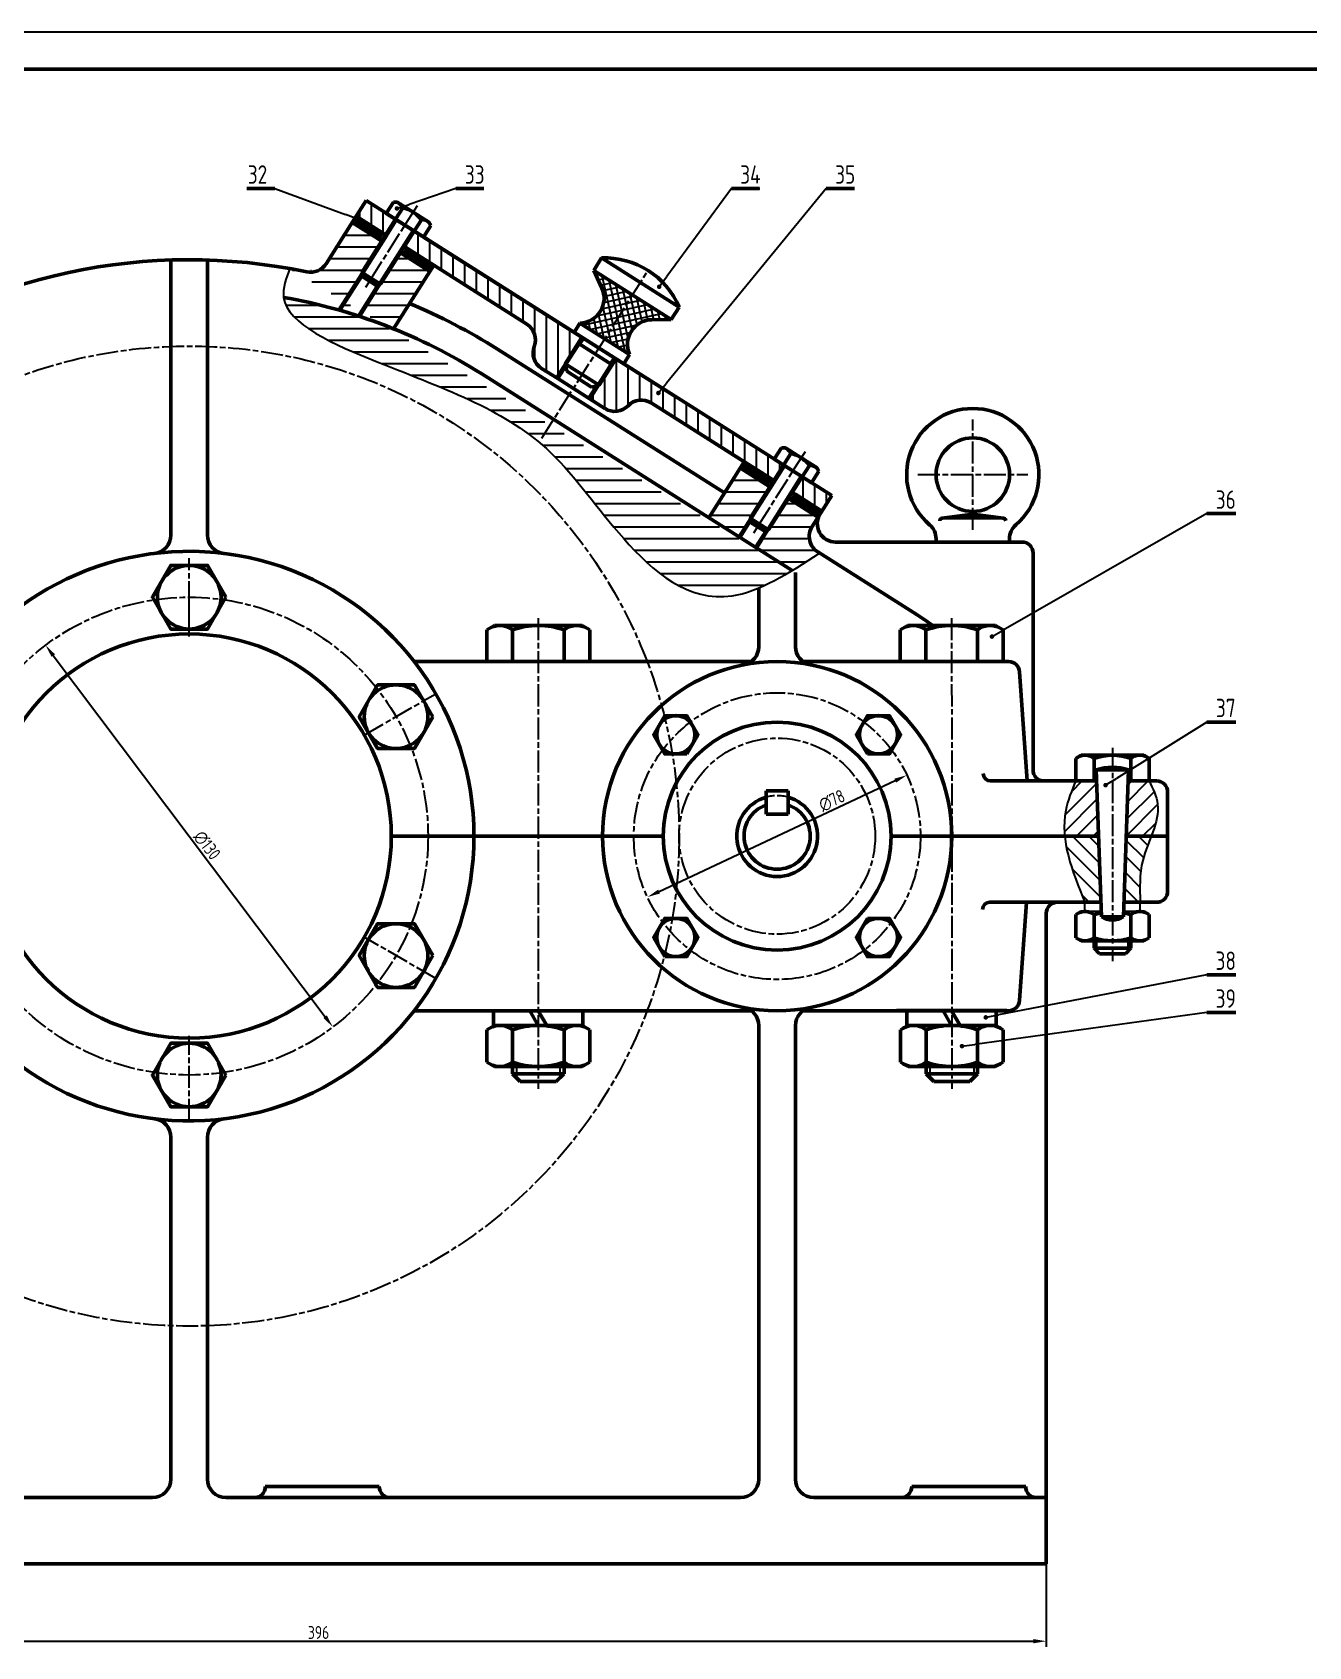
# Model space of a CAD drawing. Header units: millimetres. Extents: x -11122 to -2883, y -3177 to -1688.
# Drawn here: x -6707.4 to -6360.1, y -2774.9 to -2335.6 of the extents above; entities that cross this region are included whole.
import ezdxf

# ---------------------------------------------------------------- set-up
doc = ezdxf.new("R2010")
doc.units = ezdxf.units.MM
doc.header["$LTSCALE"] = 0.5
doc.linetypes.add('AM_ISO02W050', pattern=[7.5, 6, -1.5])
doc.linetypes.add('AM_ISO08W050', pattern=[18, 12, -1.5, 3, -1.5])
for name, color, linetype, lineweight in [('AM_0', 7, 'Continuous', 50), ('AM_3', 6, 'AM_ISO02W050', 25), ('AM_4', 3, 'Continuous', 25), ('AM_5', 3, 'Continuous', 25), ('AM_7', 4, 'AM_ISO08W050', 25), ('manh', 3, 'Continuous', 25)]:
    doc.layers.add(name, color=color, linetype=linetype, lineweight=lineweight)
doc.styles.get("Standard").update_dxf_attribs({"font": 'tcvn+7284-2003i.ttf', "width": 0.8, "height": 3.5})
doc.styles.add('TCVN', font='tcvn+7284-2003i.ttf', dxfattribs={"width": 0.8, "height": 3.5})
doc.dimstyles.new('MyTemplate$0', dxfattribs={"dimtxt": 3.5, "dimasz": 3.5, "dimexe": 1.5, "dimexo": 0, "dimtad": 1, "dimtoh": 1, "dimdec": 0, "dimzin": 0, "dimtxsty": 'TCVN', "dimcen": 0, "dimclrd": 3, "dimclre": 3, "dimclrt": 1, "dimadec": 0, "dimazin": 0, "dimtfac": 1, "dimtdec": 0, "dimtofl": 0, "dimtmove": 0, "dimatfit": 3, "dimfxl": 1, "dimtfill": 1, "dimtolj": 1, "dimtzin": 0, "dimarcsym": 0})
doc.dimstyles.new('MyTemplate$3', dxfattribs={"dimtxt": 3.5, "dimasz": 3.5, "dimexe": 1.5, "dimexo": 0, "dimtad": 1, "dimtoh": 1, "dimdec": 0, "dimzin": 0, "dimtxsty": 'TCVN', "dimcen": 0, "dimclrd": 3, "dimclre": 3, "dimclrt": 1, "dimadec": 0, "dimazin": 0, "dimtfac": 1, "dimtdec": 0, "dimtofl": 0, "dimtmove": 0, "dimatfit": 3, "dimfxl": 1, "dimtfill": 1, "dimtolj": 1, "dimtzin": 0, "dimarcsym": 0})

# ---------------------------------------------------------------- blocks, each defined once
blk = doc.blocks.new('Vitnapcuatham')
at = {"layer": 'AM_0'}
for p, q in [((-7791.14, -2452.22), (-7793.11, -2455.34)), ((-7793.11, -2455.34), (-7788.04, -2458.55)), ((-7791.14, -2452.22), (-7790.11, -2452.27)), ((-7788.61, -2453.83), (-7790.58, -2456.94)), ((-7785.8, -2455), (-7790.11, -2452.27)), ((-7785.8, -2455), (-7781.48, -2457.73)), ((-7790.58, -2456.94), (-7799.72, -2471.39)), ((-7790.58, -2456.94), (-7785.51, -2460.15)), ((-7785.51, -2460.15), (-7790.58, -2456.94)), ((-7782.97, -2461.76), (-7788.04, -2458.55)), ((-7783.54, -2457.04), (-7785.51, -2460.15)), ((-7781, -2458.64), (-7782.97, -2461.76)), ((-7781, -2458.64), (-7781.48, -2457.73)), ((-7794.65, -2474.6), (-7785.51, -2460.15)), ((-7799.72, -2471.39), (-7799.44, -2472.63)), ((-7799.72, -2471.39), (-7794.65, -2474.6)), ((-7799.44, -2472.63), (-7795.9, -2474.88)), ((-7794.65, -2474.6), (-7795.9, -2474.88))]:
    blk.add_line(p, q, dxfattribs=at)
for centre, radius, start, end in [((-7790.84, -2454.61), 2.37, 19.1649, 87.6632), ((-7790.61, -2462.6), 9, 57.6632, 77.1344), ((-7790.61, -2462.6), 9, 38.1919, 57.6632), ((-7783.28, -2459.39), 2.37, 27.6632, 96.1614)]:
    blk.add_arc(centre, radius, start, end, dxfattribs=at)
at = {"layer": 'AM_4'}
for p, q in [((-7790.2, -2457.18), (-7799.58, -2472.01)), ((-7795.27, -2474.74), (-7785.89, -2459.91)), ((-7792.87, -2461.41), (-7799.58, -2472.01)), ((-7788.56, -2464.14), (-7795.27, -2474.74)), ((-7799.72, -2471.39), (-7802.88, -2476.38)), ((-7794.65, -2474.6), (-7797.81, -2479.59))]:
    blk.add_line(p, q, dxfattribs=at)
blk = doc.blocks.new('*D167')
at = {"color": 3, "lineweight": -2, "transparency": 16777216}
for p, q in [((-6827.59, -2749.97), (-6827.59, -2774.87)), ((-6431.5, -2752.31), (-6431.5, -2774.87)), ((-6824.09, -2773.37), (-6435, -2773.37))]:
    blk.add_line(p, q, dxfattribs=at)
at = {"color": 3, "transparency": 16777216}
for points in [[(-6824.09, -2772.79), (-6824.09, -2773.95), (-6827.59, -2773.37)], [(-6435, -2772.79), (-6435, -2773.95), (-6431.5, -2773.37)]]:
    blk.add_solid(points, dxfattribs=at)
at = {"color": 1, "transparency": 16777216, "insert": (-6629.54, -2771), "char_height": 3.5, "attachment_point": 5, "style": 'TCVN', "bg_fill": 3, "box_fill_scale": 1.1, "bg_fill_color": 256, "bg_fill_true_color": 13158600, "bg_fill_transparency": 0}
blk.add_mtext('\\A1;396', dxfattribs=at)
blk = doc.blocks.new('*D221')
at = {"color": 3, "lineweight": -2, "transparency": 16777216}
blk.add_line((-6701.74, -2505.17), (-6627.77, -2603.45), dxfattribs=at)
at = {"color": 3, "transparency": 16777216}
for points in [[(-6701.27, -2504.82), (-6702.2, -2505.52), (-6703.84, -2502.38)], [(-6627.3, -2603.1), (-6628.23, -2603.8), (-6625.66, -2606.24)]]:
    blk.add_solid(points, dxfattribs=at)
at = {"color": 1, "transparency": 16777216, "insert": (-6659.9, -2556.81), "char_height": 3.5, "attachment_point": 5, "rotation": 306.9691, "style": 'TCVN', "bg_fill": 3, "box_fill_scale": 1.1, "bg_fill_color": 256, "bg_fill_true_color": 13158600, "bg_fill_transparency": 0}
blk.add_mtext('\\A1;∅130', dxfattribs=at)
blk = doc.blocks.new('*D222')
at = {"color": 3, "lineweight": -2, "transparency": 16777216}
blk.add_line((-6536.89, -2569.4), (-6472.62, -2539.22), dxfattribs=at)
at = {"color": 3, "transparency": 16777216}
for points in [[(-6472.87, -2538.69), (-6472.37, -2539.75), (-6469.45, -2537.73)], [(-6537.13, -2568.87), (-6536.64, -2569.93), (-6540.05, -2570.89)]]:
    blk.add_solid(points, dxfattribs=at)
at = {"color": 1, "transparency": 16777216, "insert": (-6489.85, -2544.66), "char_height": 3.5, "attachment_point": 5, "rotation": 25.1537, "style": 'TCVN', "bg_fill": 3, "box_fill_scale": 1.1, "bg_fill_color": 256, "bg_fill_true_color": 13158600, "bg_fill_transparency": 0}
blk.add_mtext('\\A1;∅78', dxfattribs=at)

msp = doc.modelspace()

# ---------------------------------------------------------------- hatches: boundary and pattern name
at = {"lineweight": 25}
h = msp.add_hatch(dxfattribs=at)
h.set_pattern_fill('ANSI37', color=256, scale=0.1, angle=-32.3368)
h.set_pattern_definition([(12.663152, (-13302.33815, -1458.967), (-0.06960196, 0.309777044), []), (102.663152, (-13302.33815, -1458.967), (-0.309777044, -0.06960196), [])])
h.paths.add_polyline_path([(-6598.18, -2399), (-6605.36, -2394.45), (-6606.43, -2396.14), (-6599.25, -2400.69)])
h.paths.add_polyline_path([(-6612.12, -2390.17), (-6619.31, -2385.63), (-6620.37, -2387.32), (-6613.19, -2391.86)])
h.paths.add_polyline_path([(-6492.57, -2465.86), (-6499.75, -2461.31), (-6500.82, -2463), (-6493.64, -2467.55)])
h.paths.add_polyline_path([(-6506.51, -2457.04), (-6513.69, -2452.49), (-6514.76, -2454.18), (-6507.58, -2458.73)])
at = {"layer": 'AM_4'}
h = msp.add_hatch(dxfattribs=at)
h.set_pattern_fill('ANSI31', color=256, angle=45)
h.set_pattern_definition([(90, (1389, 0), (-3.175, 0), [])])
h.paths.add_polyline_path([(-6601, -2391.3), (-6603.53, -2389.69), (-6606.21, -2393.92), (-6605.87, -2394.13), (-6605.36, -2394.45), (-6572.83, -2415.05, -0.356394), (-6570.83, -2421.05, 0.356394), (-6568.84, -2427.05), (-6564.86, -2429.56), (-6557.91, -2418.58)])
h.paths.add_polyline_path([(-6608.6, -2386.48), (-6611.14, -2384.88), (-6616.63, -2381.4), (-6619.31, -2385.63), (-6612.12, -2390.17), (-6611.28, -2390.71)])
h.paths.add_polyline_path([(-6548.61, -2424.46), (-6549.64, -2426.09), (-6555.57, -2435.45), (-6551.6, -2437.96, 0.356394), (-6545.32, -2437.2, -0.356394), (-6539.04, -2436.44), (-6513.69, -2452.49), (-6506.51, -2457.04), (-6505.66, -2457.57), (-6502.99, -2453.35), (-6505.52, -2451.74)])
h.paths.add_polyline_path([(-6537.28, -2433.74, -1), (-6536.85, -2433.74, -1)], flags=16)
h.paths.add_polyline_path([(-6497.92, -2456.55), (-6500.59, -2460.78), (-6500.26, -2460.99), (-6499.75, -2461.31), (-6492.57, -2465.86), (-6489.89, -2461.64)])
h = msp.add_hatch(dxfattribs=at)
h.set_pattern_fill('ANSI31', color=256, angle=315)
h.set_pattern_definition([(0, (1389, 0), (7e-16, 3.175), [])])
edge = h.paths.add_edge_path()
edge.add_line((-6495.24, -2470.09), (-6493.64, -2467.55))
edge.add_line((-6493.64, -2467.55), (-6501.66, -2462.47))
edge.add_line((-6501.66, -2462.47), (-6507.07, -2471))
edge.add_line((-6507.07, -2471), (-6510.22, -2475.99))
edge.add_line((-6510.22, -2475.99), (-6500.65, -2482.05))
edge.add_spline(control_points=[(-6637.33, -2399.89), (-6638.36, -2402.57), (-6642.45, -2413.26), (-6602.69, -2430.09), (-6569.46, -2441.61), (-6547.53, -2474.48), (-6523.01, -2495.94), (-6501.52, -2482.84), (-6493.22, -2477.28)], knot_values=[1.169111, 1.169111, 1.169111, 1.169111, 11.503437, 42.44825, 95.670278, 126.424112, 159.768306, 180.216983, 180.216983, 180.216983, 180.216983], degree=3, periodic=0)
edge.add_line((-6493.22, -2477.28), (-6493.69, -2476.98))
edge.add_arc((-6491.02, -2472.76), 5, 147.6632, 237.6632, ccw=False)
h.paths.add_polyline_path([(-6506.73, -2459.26), (-6514.76, -2454.18), (-6523.32, -2467.7), (-6515.29, -2472.78), (-6512.14, -2467.79)], flags=17)
h.paths.add_polyline_path([(-6599.25, -2400.69), (-6607.28, -2395.61), (-6612.68, -2404.14), (-6618.25, -2412.93, -0.016334), (-6609.11, -2416.27)])
edge = h.paths.add_edge_path()
edge.add_arc((-6664.75, -2554.31), 156.83, 78.2213, 79.9317)
edge.add_spline(control_points=[(-6637.33, -2399.89), (-6638.36, -2402.57), (-6639.38, -2405.24), (-6639.06, -2407.71)], knot_values=[1.169111, 1.169111, 1.169111, 1.169111, 11.503437, 11.503437, 11.503437, 11.503437], degree=3, periodic=0)
edge.add_arc((-6664.75, -2554.31), 148.83, 74.1864, 80.0609, ccw=False)
edge.add_line((-6624.19, -2411.11), (-6612.35, -2392.4))
edge.add_line((-6612.35, -2392.4), (-6620.37, -2387.32))
edge.add_line((-6620.37, -2387.32), (-6627.49, -2398.56))
edge.add_arc((-6631.72, -2395.88), 5, 258.2213, 327.6632, ccw=False)
h = msp.add_hatch(dxfattribs=at)
h.set_pattern_fill('ANSI37', color=256, scale=0.5, angle=-32.3368)
h.set_pattern_definition([(12.663152, (-12567.9496, -3298.7007), (-0.3480098, 1.54888522), []), (102.663152, (-12567.9496, -3298.7007), (-1.54888522, -0.3480098), [])])
h.paths.add_polyline_path([(-6538.84, -2413.81), (-6533.55, -2413.75), (-6554.67, -2400.38), (-6552.46, -2405.19, -0.539915), (-6558.42, -2414.71), (-6544.9, -2423.26, -0.539915)])
at = {"layer": 'AM_5'}
h = msp.add_hatch(color=256, dxfattribs=at)
edge = h.paths.add_edge_path(flags=0)
edge.add_arc((-6608.22, -2383.53), 0.625, 0, 360)
h = msp.add_hatch(color=256, dxfattribs=at)
edge = h.paths.add_edge_path(flags=0)
edge.add_arc((-6618.95, -2386.4), 0.625, 0, 360)
h = msp.add_hatch(color=256, dxfattribs=at)
edge = h.paths.add_edge_path(flags=0)
edge.add_arc((-6536.85, -2404.83), 0.625, 0, 360)
h = msp.add_hatch(color=256, dxfattribs=at)
edge = h.paths.add_edge_path(flags=0)
edge.add_arc((-6537.07, -2433.74), 0.625, 0, 360)
h = msp.add_hatch(color=256, dxfattribs=at)
edge = h.paths.add_edge_path(flags=0)
edge.add_arc((-6446.3, -2500.02), 0.625, 0, 360)
h = msp.add_hatch(color=256, dxfattribs=at)
edge = h.paths.add_edge_path(flags=0)
edge.add_arc((-6415.38, -2540.44), 0.625, 0, 360)
h = msp.add_hatch(color=256, dxfattribs=at)
edge = h.paths.add_edge_path(flags=0)
edge.add_arc((-6447.98, -2603.63), 0.625, 0, 360)
h = msp.add_hatch(color=256, dxfattribs=at)
edge = h.paths.add_edge_path(flags=0)
edge.add_arc((-6454.45, -2611.46), 0.625, 0, 360)
at = {"layer": 'AM_7'}
h = msp.add_hatch(dxfattribs=at)
h.set_pattern_fill('ANSI31', color=256)
h.set_pattern_definition([(45, (1389, 0), (-2.245064, 2.245064), [])])
edge = h.paths.add_edge_path()
edge.add_spline(control_points=[(-6402.94, -2554.31), (-6401.81, -2551.37), (-6400.15, -2546.33), (-6402.5, -2541.4), (-6403.5, -2539.31)], knot_values=[0, 0, 0, 0, 9.086771, 15.779452, 15.779452, 15.779452, 15.779452], degree=3, periodic=0)
edge.add_line((-6403.5, -2539.31), (-6409.21, -2539.31))
edge.add_line((-6409.21, -2539.31), (-6409.73, -2554.31))
edge.add_line((-6409.73, -2554.31), (-6402.94, -2554.31))
edge = h.paths.add_edge_path()
edge.add_line((-6417.8, -2539.31), (-6423.5, -2539.31))
edge.add_spline(control_points=[(-6423.5, -2539.31), (-6424.59, -2541.96), (-6426.61, -2546.9), (-6426.73, -2551.95), (-6426.5, -2554.31)], knot_values=[0, 0, 0, 0, 8.44134, 15.704348, 15.704348, 15.704348, 15.704348], degree=3, periodic=0)
edge.add_line((-6426.5, -2554.31), (-6417.27, -2554.31))
edge.add_line((-6417.27, -2554.31), (-6417.8, -2539.31))
h = msp.add_hatch(dxfattribs=at)
h.set_pattern_fill('ANSI31', color=256, angle=90)
h.set_pattern_definition([(135, (1389, 0), (-2.245064, -2.245064), [])])
edge = h.paths.add_edge_path()
edge.add_line((-6417.27, -2554.31), (-6426.5, -2554.31))
edge.add_spline(control_points=[(-6426.5, -2554.31), (-6425.91, -2560.23), (-6423.48, -2566.27), (-6421.05, -2572.31)], knot_values=[15.704348, 15.704348, 15.704348, 15.704348, 33.973081, 33.973081, 33.973081, 33.973081], degree=3, periodic=0)
edge.add_line((-6421.05, -2572.31), (-6416.64, -2572.31))
edge.add_line((-6416.64, -2572.31), (-6417.27, -2554.31))
edge = h.paths.add_edge_path()
edge.add_spline(control_points=[(-6405.93, -2572.31), (-6406.07, -2568.49), (-6406.3, -2562.41), (-6403.78, -2556.49), (-6402.94, -2554.31)], knot_values=[15.779452, 15.779452, 15.779452, 15.779452, 27.205418, 33.941173, 33.941173, 33.941173, 33.941173], degree=3, periodic=0)
edge.add_line((-6402.94, -2554.31), (-6409.73, -2554.31))
edge.add_line((-6409.73, -2554.31), (-6410.36, -2572.31))
edge.add_line((-6410.36, -2572.31), (-6405.93, -2572.31))

# ---------------------------------------------------------------- linework, layer by layer
for p, q in [((-6552.89, -2411.58), (-6552.67, -2411.24)), ((-6544.44, -2416.93), (-6544.22, -2416.59)), ((-6546.5, -2425.8), (-6544.9, -2423.26)), ((-6555.23, -2432.11), (-6561.99, -2427.83)), ((-6493.06, -2466.64), (-6492.57, -2465.86)), ((-6418.92, -2582.81), (-6407.98, -2582.81))]:
    msp.add_line(p, q)
at = {"lineweight": 50}
msp.add_line((-6560.02, -2417.24), (-6546.5, -2425.8), dxfattribs=at)
at = {"linetype": 'Continuous'}
msp.add_line((-6555.16, -2601.83), (-6555.19, -2601.81), dxfattribs=at)
for p in [(-6574.75, -2601.83), (-6462.27, -2601.81)]:
    msp.add_point(p)
at = {"layer": 'AM_0'}
for p, q in [((-5775.6, -2345.59), (-6934.6, -2345.59)), ((-6641.44, -2378.1), (-6649.09, -2378.1)), ((-6584.54, -2378.1), (-6592.19, -2378.1)), ((-6509.51, -2378.1), (-6517.17, -2378.1)), ((-6483.72, -2378.1), (-6491.37, -2378.1)), ((-6611.14, -2384.88), (-6532.05, -2434.95)), ((-6608.6, -2386.48), (-6603.53, -2389.69)), ((-6603.53, -2389.69), (-6608.6, -2386.48)), ((-6601, -2391.3), (-6532.05, -2434.95)), ((-6669.75, -2472.42), (-6669.75, -2397.56)), ((-6659.75, -2472.42), (-6659.75, -2397.56)), ((-6554.67, -2400.38), (-6552.53, -2397)), ((-6552.53, -2397), (-6531.41, -2410.37)), ((-6617.61, -2401.55), (-6623.74, -2411.24)), ((-6617.47, -2402.17), (-6617.75, -2400.93)), ((-6599.25, -2400.69), (-6598.18, -2399)), ((-6533.55, -2413.75), (-6554.67, -2400.38)), ((-6552.46, -2405.19), (-6554.67, -2400.38)), ((-6613.3, -2404.28), (-6618.69, -2412.79)), ((-6531.41, -2410.37), (-6533.55, -2413.75)), ((-6533.55, -2413.75), (-6538.84, -2413.81)), ((-6557.91, -2418.58), (-6558.94, -2420.2)), ((-6548.61, -2424.46), (-6549.64, -2426.09)), ((-6539.04, -2436.44), (-6506.51, -2457.04)), ((-6514.76, -2454.18), (-6513.69, -2452.49)), ((-6514.76, -2454.18), (-6506.73, -2459.26)), ((-6506.51, -2457.04), (-6507.58, -2458.73)), ((-6501.66, -2462.47), (-6493.64, -2467.55)), ((-6499.75, -2461.31), (-6500.82, -2463)), ((-6499.75, -2461.31), (-6492.57, -2465.86)), ((-6492.57, -2465.86), (-6489.89, -2461.64)), ((-6512, -2468.41), (-6514.91, -2473.02)), ((-6492.57, -2465.86), (-6493.64, -2467.55)), ((-6451.52, -2466.72), (-6459.8, -2467.8)), ((-6459.13, -2467.71), (-6443.9, -2467.71)), ((-6451.52, -2466.72), (-6443.24, -2467.8)), ((-6387.82, -2466.56), (-6379.91, -2466.56)), ((-6507.69, -2471.14), (-6510.6, -2475.75)), ((-6466.64, -2494.11), (-6493.69, -2476.98)), ((-6438.1, -2474.31), (-6488.83, -2474.31)), ((-6461.51, -2474.31), (-6461.51, -2473.39)), ((-6457.51, -2474.31), (-6461.51, -2474.31)), ((-6445.01, -2474.31), (-6458.01, -2474.31)), ((-6451.51, -2474.31), (-6457.51, -2474.31)), ((-6451.51, -2474.31), (-6445.51, -2474.31)), ((-6445.51, -2474.31), (-6441.51, -2474.31)), ((-6441.51, -2474.31), (-6441.51, -2473.39)), ((-6435.1, -2536.31), (-6435.1, -2477.31)), ((-6499.75, -2502.77), (-6499.75, -2482.62)), ((-6509.75, -2502.77), (-6509.75, -2486.79)), ((-6583.75, -2498.21), (-6581.67, -2497.01)), ((-6583.75, -2498.21), (-6583.75, -2506.81)), ((-6569.75, -2497.01), (-6581.67, -2497.01)), ((-6576.75, -2498.21), (-6576.75, -2506.81)), ((-6569.75, -2497.01), (-6557.83, -2497.01)), ((-6562.75, -2498.21), (-6562.75, -2506.81)), ((-6555.75, -2498.21), (-6557.83, -2497.01)), ((-6555.75, -2498.21), (-6555.75, -2506.81)), ((-6471.27, -2498.21), (-6469.19, -2497.01)), ((-6471.27, -2498.21), (-6471.27, -2506.81)), ((-6457.27, -2497.01), (-6469.19, -2497.01)), ((-6464.27, -2498.21), (-6464.27, -2506.81)), ((-6457.27, -2497.01), (-6445.35, -2497.01)), ((-6450.27, -2498.21), (-6450.27, -2506.81)), ((-6443.27, -2498.21), (-6445.35, -2497.01)), ((-6443.27, -2498.21), (-6443.27, -2506.81)), ((-6603.52, -2506.81), (-6511.8, -2506.81)), ((-6583.75, -2506.81), (-6569.75, -2506.81)), ((-6559.75, -2506.81), (-6579.75, -2506.81)), ((-6562.75, -2506.81), (-6576.75, -2506.81)), ((-6555.75, -2506.81), (-6569.75, -2506.81)), ((-6497.7, -2506.81), (-6441.75, -2506.81)), ((-6471.27, -2506.81), (-6457.27, -2506.81)), ((-6447.27, -2506.81), (-6467.27, -2506.81)), ((-6450.27, -2506.81), (-6464.27, -2506.81)), ((-6443.27, -2506.81), (-6457.27, -2506.81)), ((-6436.67, -2539.31), (-6438.76, -2509.6)), ((-6387.82, -2523.26), (-6379.91, -2523.26)), ((-6423.5, -2533.17), (-6422.02, -2532.31)), ((-6423.5, -2539.31), (-6423.5, -2533.17)), ((-6422.02, -2532.31), (-6404.99, -2532.31)), ((-6418.5, -2533.17), (-6418.5, -2539.31)), ((-6408.5, -2533.17), (-6408.5, -2539.31)), ((-6403.5, -2533.17), (-6404.99, -2532.31)), ((-6403.5, -2533.17), (-6403.5, -2539.31)), ((-6416.5, -2576.31), (-6417.9, -2536.31)), ((-6417.9, -2536.31), (-6409.1, -2536.31)), ((-6410.5, -2576.31), (-6409.1, -2536.31)), ((-6507.75, -2542.01), (-6501.75, -2542.01)), ((-6436.67, -2539.31), (-6446.67, -2539.31)), ((-6417.8, -2539.31), (-6436.67, -2539.31)), ((-6417.8, -2539.31), (-6423.5, -2539.31)), ((-6401.5, -2539.31), (-6409.21, -2539.31)), ((-6403.5, -2539.31), (-6409.21, -2539.31)), ((-6398.5, -2542.31), (-6398.5, -2569.31)), ((-6507.75, -2548.31), (-6501.75, -2548.31)), ((-6535.75, -2554.31), (-6609.75, -2554.31)), ((-6417.27, -2554.31), (-6473.75, -2554.31)), ((-6457.27, -2555.63), (-6457.27, -2552.99)), ((-6398.5, -2554.31), (-6409.73, -2554.31)), ((-6436.88, -2572.31), (-6446.88, -2572.31)), ((-6436.88, -2572.31), (-6438.76, -2599.02)), ((-6416.64, -2572.31), (-6436.88, -2572.31)), ((-6401.5, -2572.31), (-6410.36, -2572.31)), ((-6431.5, -2752.31), (-6431.5, -2575.31)), ((-6422.02, -2574.81), (-6423.5, -2575.67)), ((-6422.02, -2574.81), (-6423.5, -2575.67)), ((-6423.5, -2581.95), (-6423.5, -2575.67)), ((-6418.5, -2575.67), (-6418.5, -2581.95)), ((-6418.5, -2575.67), (-6418.5, -2581.95)), ((-6418.5, -2575.67), (-6418.5, -2581.95)), ((-6416.5, -2576.31), (-6410.5, -2576.31)), ((-6408.5, -2581.95), (-6408.5, -2575.67)), ((-6408.5, -2581.95), (-6408.5, -2575.67)), ((-6408.5, -2575.67), (-6408.5, -2581.95)), ((-6404.99, -2574.81), (-6403.5, -2575.67)), ((-6403.5, -2575.67), (-6403.5, -2581.95)), ((-6422.02, -2582.81), (-6423.5, -2581.95)), ((-6404.99, -2582.81), (-6422.02, -2582.81)), ((-6418.5, -2582.81), (-6418.5, -2584.81)), ((-6408.5, -2584.81), (-6408.5, -2582.81)), ((-6408.5, -2584.81), (-6408.5, -2582.81)), ((-6404.99, -2582.81), (-6403.5, -2581.95)), ((-6418.5, -2584.81), (-6418.5, -2584.81)), ((-6418.5, -2584.81), (-6417, -2586.31)), ((-6418.5, -2584.81), (-6408.5, -2584.81)), ((-6417, -2586.31), (-6410, -2586.31)), ((-6408.5, -2584.81), (-6410, -2586.31)), ((-6387.82, -2592.03), (-6379.91, -2592.03)), ((-6603.52, -2601.81), (-6511.8, -2601.81)), ((-6584.75, -2601.81), (-6554.75, -2601.81)), ((-6577.45, -2601.81), (-6577.45, -2601.83)), ((-6569.75, -2601.83), (-6569.75, -2601.81)), ((-6562.05, -2601.81), (-6562.05, -2601.83)), ((-6497.7, -2601.81), (-6441.75, -2601.81)), ((-6472.27, -2601.79), (-6442.27, -2601.79)), ((-6446.77, -2601.81), (-6467.77, -2601.81)), ((-6464.97, -2601.79), (-6464.97, -2601.81)), ((-6457.27, -2601.81), (-6457.27, -2601.79)), ((-6387.82, -2602.33), (-6379.91, -2602.33)), ((-6583.75, -2607.01), (-6581.67, -2605.81)), ((-6583.75, -2613.78), (-6583.75, -2607.01)), ((-6583.75, -2607.01), (-6583.75, -2615.81)), ((-6576.75, -2607.01), (-6576.75, -2619.01)), ((-6576.75, -2615.81), (-6576.75, -2607.01)), ((-6562.75, -2619.01), (-6562.75, -2607.01)), ((-6562.75, -2615.81), (-6562.75, -2607.01)), ((-6555.75, -2607.01), (-6557.83, -2605.81)), ((-6555.75, -2615.81), (-6555.75, -2607.01)), ((-6509.75, -2605.85), (-6509.75, -2729.31)), ((-6499.75, -2605.85), (-6499.75, -2729.31)), ((-6471.21, -2607.01), (-6469.13, -2605.81)), ((-6471.21, -2613.78), (-6471.21, -2607.01)), ((-6471.21, -2607.01), (-6471.21, -2615.81)), ((-6464.21, -2607.01), (-6464.21, -2619.01)), ((-6464.21, -2615.81), (-6464.21, -2607.01)), ((-6450.21, -2615.81), (-6450.21, -2607.01)), ((-6450.21, -2607.01), (-6450.21, -2619.01)), ((-6443.21, -2607.01), (-6445.29, -2605.81)), ((-6443.21, -2615.81), (-6443.21, -2607.01)), ((-6583.75, -2615.81), (-6581.67, -2617.01)), ((-6581.67, -2617.01), (-6557.83, -2617.01)), ((-6555.75, -2615.81), (-6557.83, -2617.01)), ((-6471.21, -2615.81), (-6469.13, -2617.01)), ((-6469.13, -2617.01), (-6445.29, -2617.01)), ((-6443.21, -2615.81), (-6445.29, -2617.01)), ((-6576.75, -2619.01), (-6574.65, -2621.11)), ((-6576.75, -2619.01), (-6562.75, -2619.01)), ((-6574.65, -2621.11), (-6564.85, -2621.11)), ((-6562.75, -2619.01), (-6564.85, -2621.11)), ((-6464.21, -2619.01), (-6462.11, -2621.11)), ((-6464.21, -2619.01), (-6450.21, -2619.01)), ((-6462.11, -2621.11), (-6452.31, -2621.11)), ((-6450.21, -2619.01), (-6452.31, -2621.11)), ((-6669.75, -2636.2), (-6669.75, -2729.31)), ((-6659.75, -2636.2), (-6659.75, -2729.31)), ((-6674.75, -2734.31), (-6759.38, -2734.31)), ((-6431.5, -2734.31), (-6494.75, -2734.31)), ((-6431.5, -2752.31), (-6825.59, -2752.31))]:
    msp.add_line(p, q, dxfattribs=at)
at = {"layer": 'AM_0', "lineweight": 50}
for p, q in [((-6616.63, -2381.4), (-6620.37, -2387.32)), ((-6489.89, -2461.64), (-6616.63, -2381.4)), ((-6609.17, -2381.77), (-6611.14, -2384.88)), ((-6609.17, -2381.77), (-6608.14, -2381.81)), ((-6606.63, -2383.37), (-6608.6, -2386.48)), ((-6603.82, -2384.54), (-6608.14, -2381.81)), ((-6603.82, -2384.54), (-6599.51, -2387.27)), ((-6627.49, -2398.56), (-6619.31, -2385.63)), ((-6620.37, -2387.32), (-6612.35, -2392.4)), ((-6619.31, -2385.63), (-6612.12, -2390.17)), ((-6608.6, -2386.48), (-6617.75, -2400.93)), ((-6601.56, -2386.58), (-6603.53, -2389.69)), ((-6599.03, -2388.18), (-6601, -2391.3)), ((-6599.03, -2388.18), (-6599.51, -2387.27)), ((-6612.12, -2390.17), (-6613.19, -2391.86)), ((-6612.68, -2404.14), (-6603.53, -2389.69)), ((-6612.12, -2390.17), (-6611.28, -2390.71)), ((-6611.28, -2390.71), (-6611.62, -2390.49)), ((-6606.21, -2393.92), (-6605.36, -2394.45)), ((-6605.87, -2394.13), (-6606.21, -2393.92)), ((-6607.28, -2395.61), (-6599.25, -2400.69)), ((-6605.36, -2394.45), (-6606.43, -2396.14)), ((-6605.36, -2394.45), (-6572.83, -2415.05)), ((-6617.75, -2400.93), (-6612.68, -2404.14)), ((-6617.47, -2402.17), (-6613.92, -2404.42)), ((-6598.18, -2399), (-6609.11, -2416.27)), ((-6572.83, -2415.05), (-6598.18, -2399)), ((-6612.68, -2404.14), (-6613.92, -2404.42)), ((-6560.02, -2417.24), (-6558.42, -2414.71)), ((-6558.42, -2414.71), (-6544.9, -2423.26)), ((-6562.46, -2425.76), (-6558.94, -2420.2)), ((-6558.94, -2420.2), (-6549.64, -2426.09)), ((-6558.52, -2420.47), (-6557.49, -2418.84)), ((-6519.04, -2460.94), (-6580.86, -2421.8)), ((-6550.07, -2425.82), (-6549.04, -2424.19)), ((-6546.5, -2425.8), (-6544.9, -2423.26)), ((-6500.66, -2482.04), (-6585.14, -2428.56)), ((-6564.44, -2429.83), (-6568.84, -2427.05)), ((-6564.44, -2429.83), (-6562.03, -2426.03)), ((-6561.99, -2427.83), (-6562.46, -2425.76)), ((-6562.46, -2425.76), (-6553.16, -2431.64)), ((-6561.99, -2427.83), (-6555.23, -2432.11)), ((-6553.16, -2431.64), (-6549.64, -2426.09)), ((-6564.44, -2429.83), (-6551.6, -2437.96)), ((-6555.99, -2435.18), (-6553.58, -2431.38)), ((-6553.16, -2431.64), (-6555.23, -2432.11)), ((-6539.04, -2436.44), (-6513.69, -2452.49)), ((-6513.69, -2452.49), (-6523.32, -2467.7)), ((-6506.51, -2457.04), (-6505.66, -2457.57)), ((-6505.66, -2457.57), (-6506, -2457.36)), ((-6500.59, -2460.78), (-6499.75, -2461.31)), ((-6489.89, -2461.64), (-6495.24, -2470.09)), ((-6507.75, -2548.31), (-6507.75, -2542.01)), ((-6501.75, -2548.31), (-6501.75, -2542.01)), ((-6581.9, -2605.81), (-6581.9, -2601.81)), ((-6569.75, -2605.81), (-6572.06, -2601.81)), ((-6569.75, -2601.81), (-6567.44, -2605.81)), ((-6557.6, -2605.81), (-6557.6, -2601.81)), ((-6469.42, -2605.81), (-6469.42, -2601.81)), ((-6457.27, -2605.81), (-6459.58, -2601.81)), ((-6457.27, -2601.81), (-6454.96, -2605.81)), ((-6445.12, -2605.81), (-6445.12, -2601.81)), ((-6581.67, -2605.81), (-6557.83, -2605.81)), ((-6445.12, -2605.81), (-6469.42, -2605.81)), ((-6613.04, -2731.31), (-6644.04, -2731.31)), ((-6437.11, -2731.31), (-6468.11, -2731.31)), ((-6514.75, -2734.31), (-6654.75, -2734.31))]:
    msp.add_line(p, q, dxfattribs=at)
at = {"layer": 'AM_0', "lineweight": 25}
for p, q in [((-6500.26, -2460.99), (-6500.59, -2460.78)), ((-6421.05, -2574.81), (-6421.05, -2572.31)), ((-6421.05, -2572.31), (-6416.64, -2572.31)), ((-6410.36, -2572.31), (-6405.95, -2572.31)), ((-6405.95, -2574.81), (-6405.95, -2572.31)), ((-6422.02, -2574.81), (-6421.05, -2574.81)), ((-6416.55, -2574.81), (-6421.05, -2574.81)), ((-6405.95, -2574.81), (-6410.45, -2574.81)), ((-6404.99, -2574.81), (-6405.95, -2574.81)), ((-6581.9, -2601.81), (-6557.6, -2601.81)), ((-6469.42, -2601.81), (-6445.12, -2601.81)), ((-6557.6, -2605.81), (-6581.9, -2605.81)), ((-6445.29, -2605.81), (-6469.13, -2605.81))]:
    msp.add_line(p, q, dxfattribs=at)
at = {"layer": 'AM_0'}
for points in [[(-6654.75, -2489.31), (-6659.75, -2480.65), (-6669.75, -2480.65), (-6674.75, -2489.31), (-6669.75, -2497.97), (-6659.75, -2497.97)], [(-6598.46, -2521.81), (-6603.46, -2513.15), (-6613.46, -2513.15), (-6618.46, -2521.81), (-6613.46, -2530.47), (-6603.46, -2530.47)], [(-6529.33, -2531.93), (-6535.33, -2531.93), (-6538.33, -2526.73), (-6535.33, -2521.54), (-6529.33, -2521.54), (-6526.33, -2526.73)], [(-6480.18, -2531.93), (-6474.18, -2531.93), (-6471.18, -2526.73), (-6474.18, -2521.54), (-6480.18, -2521.54), (-6483.18, -2526.73)], [(-6598.46, -2586.81), (-6603.46, -2578.15), (-6613.46, -2578.15), (-6618.46, -2586.81), (-6613.46, -2595.47), (-6603.46, -2595.47)], [(-6535.33, -2587.08), (-6529.33, -2587.08), (-6526.33, -2581.89), (-6529.33, -2576.69), (-6535.33, -2576.69), (-6538.33, -2581.89)], [(-6480.18, -2576.69), (-6483.18, -2581.89), (-6480.18, -2587.08), (-6474.18, -2587.08), (-6471.18, -2581.89), (-6474.18, -2576.69)], [(-6654.75, -2619.31), (-6659.75, -2610.65), (-6669.75, -2610.65), (-6674.75, -2619.31), (-6669.75, -2627.97), (-6659.75, -2627.97)]]:
    msp.add_lwpolyline(points, close=True, dxfattribs=at)
for centre, radius in [((-6451.51, -2455.96), 10), ((-6664.75, -2489.31), 8.66), ((-6664.75, -2554.31), 55), ((-6504.75, -2554.31), 47.5), ((-6608.46, -2521.81), 8.66), ((-6532.33, -2526.73), 5.2), ((-6504.75, -2554.31), 31), ((-6477.18, -2526.73), 5.2), ((-6608.46, -2586.81), 8.66), ((-6532.33, -2581.89), 5.2), ((-6477.18, -2581.89), 5.2), ((-6664.75, -2619.31), 8.66)]:
    msp.add_circle(centre, radius, dxfattribs=at)
at = {"layer": 'AM_0', "lineweight": 50}
for centre, radius, start, end in [((-6608.87, -2384.15), 2.37, 19.1649, 87.6632), ((-6608.64, -2392.14), 9, 57.6632, 77.1344), ((-6608.64, -2392.14), 9, 38.1919, 57.6632), ((-6601.31, -2388.93), 2.37, 27.6632, 96.1614), ((-6664.75, -2554.31), 156.83, 78.2213, 173.5338), ((-6631.72, -2395.88), 5, 258.2213, 327.6632), ((-6664.75, -2554.31), 148.83, 57.6632, 80.0609), ((-6664.75, -2554.31), 156.83, 57.6632, 67.513), ((-6575.51, -2419.27), 5, 339.2001, 57.6632), ((-6566.16, -2422.82), 5, 159.2001, 237.6632), ((-6548.92, -2433.74), 5, 237.6632, 316.1262), ((-6541.71, -2440.67), 5, 57.6632, 136.1262), ((-6504.75, -2554.31), 11, 105.8266, 74.1734), ((-6504.75, -2554.31), 9, 109.4712, 70.5288), ((-6457.21, -2626.81), 21, 70.5288, 109.4712)]:
    msp.add_arc(centre, radius, start, end, dxfattribs=at)
at = {"layer": 'AM_0'}
for centre, radius, start, end in [((-6551.66, -2418.98), 22, 23.0396, 92.2867), ((-6558.56, -2407.99), 6.71, 271.2463, 24.7074), ((-6538.77, -2420.52), 6.71, 90.6189, 204.08), ((-6451.51, -2455.96), 18, 310.7057, 229.2943), ((-6488.83, -2469.31), 5, 147.6632, 270), ((-6459.8, -2468.52), 0.72, 90, 180), ((-6443.24, -2468.52), 0.72, 0, 90), ((-6674.75, -2472.42), 5, 276.9621, 0), ((-6654.75, -2472.42), 5, 180, 263.0379), ((-6491.02, -2472.76), 5, 147.6632, 237.6632), ((-6466.51, -2473.39), 5, 0, 49.2943), ((-6436.51, -2473.39), 5, 130.7057, 180), ((-6664.75, -2554.31), 77.5, 217.7997, 142.2003), ((-6438.1, -2477.31), 3, 0, 90), ((-6504.75, -2554.31), 71.25, 53.5341, 57.6632), ((-6580.19, -2502.54), 5.53, 51.5018, 120), ((-6569.75, -2518.01), 21, 90, 109.4712), ((-6569.75, -2518.01), 21, 70.5288, 90), ((-6559.31, -2502.54), 5.53, 60, 128.4982), ((-6467.71, -2502.54), 5.53, 51.5018, 120), ((-6457.27, -2518.01), 21, 90, 109.4712), ((-6457.27, -2518.01), 21, 70.5288, 90), ((-6446.83, -2502.54), 5.53, 60, 128.4982), ((-6514.75, -2502.77), 5, 280.9806, 0), ((-6494.75, -2502.77), 5, 180, 259.0194), ((-6441.75, -2509.81), 3, 4.0276, 90), ((-6420.96, -2536.26), 3.95, 51.5018, 120), ((-6413.5, -2547.31), 15, 70.5288, 109.4712), ((-6406.05, -2536.26), 3.95, 60, 128.4982), ((-6446.67, -2537.31), 2, 180, 270), ((-6432.1, -2536.31), 3, 180, 270), ((-6413.5, -2548.67), 13.12, 70.4009, 109.5942), ((-6401.5, -2542.31), 3, 0, 90), ((-6504.75, -2554.31), 9, 109.4712, 70.5288), ((-6401.5, -2569.31), 3, 270, 0), ((-6446.88, -2574.31), 2, 90, 180), ((-6428.5, -2575.31), 3, 90, 180), ((-6420.96, -2578.76), 3.95, 51.5018, 120), ((-6413.5, -2589.81), 15, 101.6992, 109.4712), ((-6413.5, -2571.09), 6.02, 240.1372, 299.8628), ((-6413.5, -2589.81), 15, 70.5288, 78.3008), ((-6406.05, -2578.76), 3.95, 60, 128.4982), ((-6420.96, -2578.86), 3.95, 240, 308.4982), ((-6413.5, -2567.81), 15, 250.5288, 289.4712), ((-6406.05, -2578.86), 3.95, 231.5018, 300), ((-6441.75, -2598.81), 3, 270, 355.9724), ((-6514.75, -2605.85), 5, 0, 79.0194), ((-6494.75, -2605.85), 5, 100.9806, 180), ((-6580.19, -2611.34), 5.53, 51.5018, 120), ((-6569.75, -2626.81), 21, 70.5288, 109.4712), ((-6559.31, -2611.34), 5.53, 60, 128.4982), ((-6467.65, -2611.34), 5.53, 51.5018, 120), ((-6446.77, -2611.34), 5.53, 60, 128.4982), ((-6580.19, -2611.49), 5.53, 240, 308.4982), ((-6569.75, -2596.01), 21, 250.5288, 289.4712), ((-6559.31, -2611.49), 5.53, 231.5018, 300), ((-6467.65, -2611.49), 5.53, 240, 308.4982), ((-6457.21, -2596.01), 21, 250.5288, 289.4712), ((-6446.77, -2611.49), 5.53, 231.5018, 300), ((-6674.75, -2636.2), 5, 0, 83.0379), ((-6654.75, -2636.2), 5, 96.9621, 180), ((-6674.75, -2729.31), 5, 270, 0), ((-6654.75, -2729.31), 5, 180, 270), ((-6647.04, -2731.31), 3, 270, 0), ((-6610.04, -2731.31), 3, 180, 270), ((-6514.75, -2729.31), 5, 270, 0), ((-6494.75, -2729.31), 5, 180, 270), ((-6471.11, -2731.31), 3, 270, 0), ((-6434.11, -2731.31), 3, 180, 270), ((-6431.5, -2748.64), 0.001, 270, 0)]:
    msp.add_arc(centre, radius, start, end, dxfattribs=at)
at = {"layer": 'AM_3', "lineweight": 25}
msp.add_arc((-6504.75, -2554.31), 11, 74.1734, 105.8266, dxfattribs=at)
at = {"layer": 'AM_4'}
for p, q in [((-5765.6, -2335.59), (-6954.6, -2335.59)), ((-6608.22, -2386.72), (-6617.61, -2401.55)), ((-6613.3, -2404.28), (-6603.91, -2389.45)), ((-6611.28, -2390.71), (-6624.19, -2411.11)), ((-6606.21, -2393.92), (-6618.25, -2412.93)), ((-6610.9, -2390.95), (-6617.61, -2401.55)), ((-6562.3, -2426.45), (-6557.49, -2418.84)), ((-6553.85, -2431.8), (-6549.04, -2424.19)), ((-6417.75, -2585.56), (-6417.75, -2582.81)), ((-6409.25, -2585.56), (-6409.25, -2582.81)), ((-6575.7, -2601.81), (-6575.7, -2601.83)), ((-6563.8, -2601.83), (-6563.8, -2601.81)), ((-6463.22, -2601.79), (-6463.22, -2601.81)), ((-6575.7, -2617.01), (-6575.7, -2620.06)), ((-6563.8, -2620.06), (-6563.8, -2617.01)), ((-6463.16, -2617.01), (-6463.16, -2620.06)), ((-6451.26, -2617.01), (-6451.26, -2620.06))]:
    msp.add_line(p, q, dxfattribs=at)
msp.add_open_spline([(-6637.33, -2399.89), (-6638.36, -2402.57), (-6642.45, -2413.26), (-6602.69, -2430.09), (-6569.46, -2441.61), (-6547.53, -2474.48), (-6523.01, -2495.94), (-6501.52, -2482.84), (-6493.22, -2477.28)], degree=3, knots=[1.169111, 1.169111, 1.169111, 1.169111, 11.503437, 42.44825, 95.670278, 126.424112, 159.768306, 180.216983, 180.216983, 180.216983, 180.216983], dxfattribs=at)
at = {"layer": 'AM_4', "lineweight": 25}
for points in [[(-6423.5, -2539.31), (-6426.21, -2547.31), (-6421.05, -2572.31)], [(-6403.5, -2539.31), (-6401.23, -2545.61), (-6405.27, -2560.9), (-6405.93, -2572.31)]]:
    msp.add_spline(points, degree=3, dxfattribs=at)
at = {"layer": 'AM_5', "color": 3}
for p, q in [((-6641.44, -2378.1), (-6649.1, -2378.1)), ((-6592.19, -2378.1), (-6584.53, -2378.1)), ((-6517.17, -2378.1), (-6509.5, -2378.1)), ((-6491.37, -2378.1), (-6483.71, -2378.1)), ((-6387.82, -2466.56), (-6380.15, -2466.56)), ((-6387.82, -2523.26), (-6380.15, -2523.26)), ((-6387.82, -2592.03), (-6380.15, -2592.03)), ((-6387.82, -2602.33), (-6380.15, -2602.33))]:
    msp.add_line(p, q, dxfattribs=at)
at = {"layer": 'AM_5'}
for p, q in [((-6641.44, -2378.1), (-6622.24, -2385.19)), ((-6592.19, -2378.1), (-6604.9, -2382.41)), ((-6491.37, -2378.1), (-6534.84, -2431.04)), ((-6517.17, -2378.1), (-6534.77, -2402.01)), ((-6619.54, -2386.19), (-6622.24, -2385.19)), ((-6607.62, -2383.33), (-6604.9, -2382.41)), ((-6536.48, -2404.33), (-6534.77, -2402.01)), ((-6536.67, -2433.26), (-6534.84, -2431.04)), ((-6387.82, -2466.56), (-6443.26, -2498.28)), ((-6445.76, -2499.71), (-6443.26, -2498.28)), ((-6387.82, -2523.26), (-6412.41, -2538.59)), ((-6414.85, -2540.11), (-6412.41, -2538.59)), ((-6387.82, -2592.03), (-6444.54, -2602.96)), ((-6387.82, -2602.33), (-6450.98, -2610.99)), ((-6447.36, -2603.51), (-6444.54, -2602.96)), ((-6453.83, -2611.38), (-6450.98, -2610.99))]:
    msp.add_line(p, q, dxfattribs=at)
at = {"layer": 'AM_7'}
for p, q in [((-6602.75, -2382.85), (-6616.77, -2404.99)), ((-6568.79, -2446.05), (-6539.67, -2400.05)), ((-6451.51, -2470.95), (-6451.51, -2440.97)), ((-6497.14, -2449.71), (-6511.15, -2471.85)), ((-6466.49, -2455.96), (-6436.52, -2455.96)), ((-6664.75, -2499.97), (-6664.75, -2478.65)), ((-6664.75, -2499.31), (-6664.75, -2489.31)), ((-6569.75, -2495.01), (-6569.75, -2623.11)), ((-6457.27, -2495.01), (-6457.2, -2623.11)), ((-6617.12, -2526.81), (-6597.64, -2515.56)), ((-6413.5, -2530.31), (-6413.5, -2588.31)), ((-6457.27, -2552.99), (-6457.27, -2555.63)), ((-6597.64, -2593.06), (-6617.12, -2581.81)), ((-6664.75, -2631.81), (-6664.75, -2608.65)), ((-6569.75, -2617.01), (-6569.75, -2617.07))]:
    msp.add_line(p, q, dxfattribs=at)
for centre, radius in [((-6664.75, -2554.31), 133.33), ((-6664.75, -2554.31), 65), ((-6504.75, -2554.31), 39), ((-6504.75, -2554.31), 26.67)]:
    msp.add_circle(centre, radius, dxfattribs=at)
at = {"layer": 'manh', "lineweight": 25}
for p, q in [((-6564.86, -2429.56), (-6557.91, -2418.58)), ((-6555.57, -2435.45), (-6548.61, -2424.46))]:
    msp.add_line(p, q, dxfattribs=at)

# ---------------------------------------------------------------- block references
at = {"layer": 'AM_0'}
msp.add_blockref('Vitnapcuatham', (1287.59, 3.6), dxfattribs=at)

# ---------------------------------------------------------------- texts
at = {"layer": 'AM_5', "color": 1, "char_height": 5, "attachment_point": 8}
for s, insert in [('32', (-6646.15, -2376.79)), ('33', (-6587.05, -2376.79)), ('34', (-6512.02, -2376.79)), ('35', (-6486.23, -2376.79)), ('36', (-6382.67, -2465.25)), ('37', (-6382.67, -2521.95)), ('38', (-6382.67, -2590.72)), ('39', (-6382.67, -2601.01))]:
    msp.add_mtext(s, dxfattribs=dict(at, insert=insert))

# ---------------------------------------------------------------- next in the draw order: dimensions: what is measured, and where the dimension line sits
for p1, p2, override, picture, middle in [((-6703.84, -2502.38), (-6625.66, -2606.24), {"dimtoh": 0, "dimatfit": 2}, '*D221', (-6661.8, -2558.24)), ((-6540.05, -2570.89), (-6469.45, -2537.73), {"dimatfit": 2}, '*D222', (-6488.83, -2546.83))]:
    dim = msp.add_diameter_dim_2p(p1=p1, p2=p2, dimstyle='MyTemplate$3', override=override)
    dim.commit()
    dim.dimension.update_dxf_attribs({"geometry": picture, "text_midpoint": middle, "dimtype": 163})
dim = msp.add_linear_dim(base=(-6431.5, -2773.37), p1=(-6827.59, -2749.97), p2=(-6431.5, -2752.31), dimstyle='MyTemplate$0', override={"dimtol": 0, "dimlim": 0, "dimtp": 0.1, "dimtm": 0.1, "dimtfac": 0.71, "dimtdec": 4, "dimtolj": 1, "dimtzin": 7})
dim.commit()
dim.dimension.update_dxf_attribs({"geometry": '*D167', "text_midpoint": (-6629.54, -2771)})

doc.saveas('drawing.dxf')
